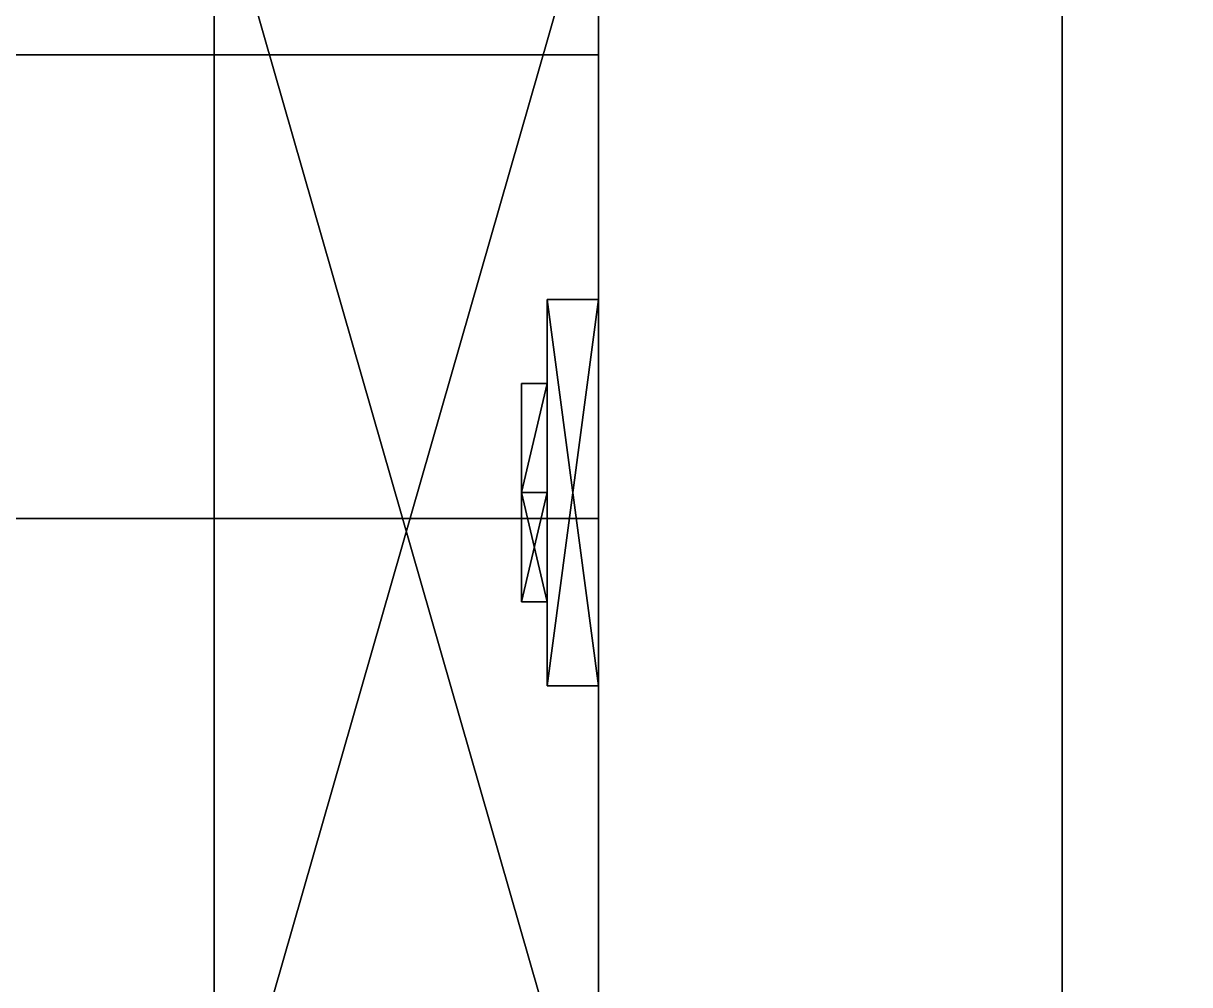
# Model space of a CAD drawing. Extents: x -100 to 4856, y -100 to 4830.
# Drawn here: x 3406.17 to 3451.46, y 523.9 to 561.22 of the extents above; entities that cross this region are included whole.
import ezdxf

# ---------------------------------------------------------------- set-up
doc = ezdxf.new("R2010")
doc.units = 0
for name, color, linetype in [('LAYER0', 7, 'CONTINUOUS'), ('LAYER1127', 253, 'CONTINUOUS'), ('LAYER1129', 253, 'CONTINUOUS'), ('LAYER1131', 253, 'CONTINUOUS'), ('LAYER1133', 253, 'CONTINUOUS'), ('LAYER1135', 253, 'CONTINUOUS'), ('LAYER833', 9, 'CONTINUOUS'), ('LAYER838', 7, 'CONTINUOUS'), ('LAYER842', 7, 'CONTINUOUS'), ('LAYER845', 7, 'CONTINUOUS'), ('LAYER853', 7, 'CONTINUOUS')]:
    doc.layers.add(name, color=color, linetype=linetype)

msp = doc.modelspace()

# ---------------------------------------------------------------- linework, layer by layer
at = {"layer": 'LAYER0', "invisible_edges": 1}
for points in [[(4856, 4830, -5), (-100, -100, -5), (-100, 4830, -5), (4856, 4830, -5)], [(-100, -100, -5), (4856, 4830, -5), (4856, -100, -5), (-100, -100, -5)], [(4856, -100), (-100, 4830), (-100, -100), (4856, -100)], [(-100, 4830), (4856, -100), (4856, 4830), (-100, 4830)]]:
    msp.add_3dface(points, dxfattribs=at)
at = {"layer": 'LAYER1127'}
for points in [[(3428.5, 515.5, 176.2174), (3413.579, 567.5, 176.2174), (3428.5, 567.5, 176.2174), (3428.5, 515.5, 176.2174)], [(3413.579, 515.5, 176.2174), (3413.579, 567.5, 176.2174), (3428.5, 515.5, 176.2174), (3413.579, 515.5, 176.2174)], [(3428.5, 567.5, 189.7826), (3413.579, 515.5, 189.7826), (3428.5, 515.5, 189.7826), (3428.5, 567.5, 189.7826)], [(3413.579, 567.5, 189.7826), (3413.579, 515.5, 189.7826), (3428.5, 567.5, 189.7826), (3413.579, 567.5, 189.7826)], [(3413.579, 515.5, 176.2174), (3413.579, 567.5, 189.7826), (3413.579, 567.5, 176.2174), (3413.579, 515.5, 176.2174)], [(3413.579, 515.5, 189.7826), (3413.579, 567.5, 189.7826), (3413.579, 515.5, 176.2174), (3413.579, 515.5, 189.7826)], [(3428.5, 535.5, 209), (3428.5, 550.5, 209), (3426.51, 550.5, 209), (3428.5, 535.5, 209)], [(3426.51, 535.5, 209), (3428.5, 535.5, 209), (3426.51, 550.5, 209), (3426.51, 535.5, 209)], [(3428.5, 550.5, 157), (3428.5, 535.5, 157), (3426.51, 535.5, 157), (3428.5, 550.5, 157)], [(3426.51, 550.5, 157), (3428.5, 550.5, 157), (3426.51, 535.5, 157), (3426.51, 550.5, 157)], [(3426.51, 550.5, 209), (3428.5, 550.5, 209), (3428.5, 550.5, 157), (3426.51, 550.5, 209)], [(3426.51, 550.5, 157), (3426.51, 550.5, 209), (3428.5, 550.5, 157), (3426.51, 550.5, 157)], [(3426.51, 535.5, 209), (3426.51, 550.5, 209), (3426.51, 550.5, 157), (3426.51, 535.5, 209)], [(3426.51, 535.5, 157), (3426.51, 535.5, 209), (3426.51, 550.5, 157), (3426.51, 535.5, 157)], [(3426.51, 547.2426, 201.087), (3425.516, 543, 196.2909), (3425.516, 547.2426, 201.087), (3426.51, 547.2426, 201.087)], [(3426.51, 543, 196.2909), (3425.516, 543, 196.2909), (3426.51, 547.2426, 201.087), (3426.51, 543, 196.2909)], [(3426.51, 547.2426, 201.087), (3425.516, 543, 205.883), (3426.51, 543, 205.883), (3426.51, 547.2426, 201.087)], [(3425.516, 547.2426, 201.087), (3425.516, 543, 205.883), (3426.51, 547.2426, 201.087), (3425.516, 547.2426, 201.087)], [(3425.516, 547.2426, 201.087), (3425.516, 538.7574, 201.087), (3425.516, 543, 205.883), (3425.516, 547.2426, 201.087)], [(3425.516, 543, 196.2909), (3425.516, 538.7574, 201.087), (3425.516, 547.2426, 201.087), (3425.516, 543, 196.2909)], [(3426.51, 547.2426, 164.913), (3425.516, 543, 160.117), (3425.516, 547.2426, 164.913), (3426.51, 547.2426, 164.913)], [(3426.51, 543, 160.117), (3425.516, 543, 160.117), (3426.51, 547.2426, 164.913), (3426.51, 543, 160.117)], [(3426.51, 547.2426, 164.913), (3425.516, 543, 169.7091), (3426.51, 543, 169.7091), (3426.51, 547.2426, 164.913)], [(3425.516, 547.2426, 164.913), (3425.516, 543, 169.7091), (3426.51, 547.2426, 164.913), (3425.516, 547.2426, 164.913)], [(3425.516, 547.2426, 164.913), (3425.516, 538.7574, 164.913), (3425.516, 543, 169.7091), (3425.516, 547.2426, 164.913)], [(3425.516, 543, 160.117), (3425.516, 538.7574, 164.913), (3425.516, 547.2426, 164.913), (3425.516, 543, 160.117)], [(3426.51, 547.2426, 201.087), (3426.51, 543, 196.2909), (3426.51, 543, 205.883), (3426.51, 547.2426, 201.087)], [(3426.51, 547.2426, 164.913), (3426.51, 543, 160.117), (3426.51, 543, 169.7091), (3426.51, 547.2426, 164.913)], [(3426.51, 543, 196.2909), (3425.516, 538.7574, 201.087), (3425.516, 543, 196.2909), (3426.51, 543, 196.2909)], [(3426.51, 538.7574, 201.087), (3425.516, 538.7574, 201.087), (3426.51, 543, 196.2909), (3426.51, 538.7574, 201.087)], [(3426.51, 538.7574, 201.087), (3425.516, 543, 205.883), (3425.516, 538.7574, 201.087), (3426.51, 538.7574, 201.087)], [(3426.51, 543, 205.883), (3425.516, 543, 205.883), (3426.51, 538.7574, 201.087), (3426.51, 543, 205.883)], [(3426.51, 543, 160.117), (3425.516, 538.7574, 164.913), (3425.516, 543, 160.117), (3426.51, 543, 160.117)], [(3426.51, 538.7574, 164.913), (3425.516, 538.7574, 164.913), (3426.51, 543, 160.117), (3426.51, 538.7574, 164.913)], [(3426.51, 538.7574, 164.913), (3425.516, 543, 169.7091), (3425.516, 538.7574, 164.913), (3426.51, 538.7574, 164.913)], [(3426.51, 543, 169.7091), (3425.516, 543, 169.7091), (3426.51, 538.7574, 164.913), (3426.51, 543, 169.7091)], [(3426.51, 543, 196.2909), (3426.51, 538.7574, 201.087), (3426.51, 543, 205.883), (3426.51, 543, 196.2909)], [(3426.51, 543, 160.117), (3426.51, 538.7574, 164.913), (3426.51, 543, 169.7091), (3426.51, 543, 160.117)], [(3428.5, 535.5, 157), (3428.5, 535.5, 209), (3426.51, 535.5, 209), (3428.5, 535.5, 157)], [(3426.51, 535.5, 157), (3428.5, 535.5, 157), (3426.51, 535.5, 209), (3426.51, 535.5, 157)]]:
    msp.add_3dface(points, dxfattribs=at)
at = {"layer": 'LAYER1129'}
for points in [[(3428.5, 515.5, 739.7174), (3413.579, 567.5, 739.7174), (3428.5, 567.5, 739.7174), (3428.5, 515.5, 739.7174)], [(3413.579, 515.5, 739.7174), (3413.579, 567.5, 739.7174), (3428.5, 515.5, 739.7174), (3413.579, 515.5, 739.7174)], [(3428.5, 567.5, 753.2826), (3413.579, 515.5, 753.2826), (3428.5, 515.5, 753.2826), (3428.5, 567.5, 753.2826)], [(3413.579, 567.5, 753.2826), (3413.579, 515.5, 753.2826), (3428.5, 567.5, 753.2826), (3413.579, 567.5, 753.2826)], [(3413.579, 515.5, 739.7174), (3413.579, 567.5, 753.2826), (3413.579, 567.5, 739.7174), (3413.579, 515.5, 739.7174)], [(3413.579, 515.5, 753.2826), (3413.579, 567.5, 753.2826), (3413.579, 515.5, 739.7174), (3413.579, 515.5, 753.2826)], [(3428.5, 535.5, 772.5), (3428.5, 550.5, 772.5), (3426.51, 550.5, 772.5), (3428.5, 535.5, 772.5)], [(3426.51, 535.5, 772.5), (3428.5, 535.5, 772.5), (3426.51, 550.5, 772.5), (3426.51, 535.5, 772.5)], [(3428.5, 550.5, 720.5), (3428.5, 535.5, 720.5), (3426.51, 535.5, 720.5), (3428.5, 550.5, 720.5)], [(3426.51, 550.5, 720.5), (3428.5, 550.5, 720.5), (3426.51, 535.5, 720.5), (3426.51, 550.5, 720.5)], [(3426.51, 550.5, 772.5), (3428.5, 550.5, 772.5), (3428.5, 550.5, 720.5), (3426.51, 550.5, 772.5)], [(3426.51, 550.5, 720.5), (3426.51, 550.5, 772.5), (3428.5, 550.5, 720.5), (3426.51, 550.5, 720.5)], [(3426.51, 535.5, 772.5), (3426.51, 550.5, 772.5), (3426.51, 550.5, 720.5), (3426.51, 535.5, 772.5)], [(3426.51, 535.5, 720.5), (3426.51, 535.5, 772.5), (3426.51, 550.5, 720.5), (3426.51, 535.5, 720.5)], [(3426.51, 547.2426, 764.587), (3425.516, 543, 759.791), (3425.516, 547.2426, 764.587), (3426.51, 547.2426, 764.587)], [(3426.51, 543, 759.791), (3425.516, 543, 759.791), (3426.51, 547.2426, 764.587), (3426.51, 543, 759.791)], [(3426.51, 547.2426, 764.587), (3425.516, 543, 769.383), (3426.51, 543, 769.383), (3426.51, 547.2426, 764.587)], [(3425.516, 547.2426, 764.587), (3425.516, 543, 769.383), (3426.51, 547.2426, 764.587), (3425.516, 547.2426, 764.587)], [(3425.516, 547.2426, 764.587), (3425.516, 538.7574, 764.587), (3425.516, 543, 769.383), (3425.516, 547.2426, 764.587)], [(3425.516, 543, 759.791), (3425.516, 538.7574, 764.587), (3425.516, 547.2426, 764.587), (3425.516, 543, 759.791)], [(3426.51, 547.2426, 728.413), (3425.516, 543, 723.617), (3425.516, 547.2426, 728.413), (3426.51, 547.2426, 728.413)], [(3426.51, 543, 723.617), (3425.516, 543, 723.617), (3426.51, 547.2426, 728.413), (3426.51, 543, 723.617)], [(3426.51, 547.2426, 728.413), (3425.516, 543, 733.209), (3426.51, 543, 733.209), (3426.51, 547.2426, 728.413)], [(3425.516, 547.2426, 728.413), (3425.516, 543, 733.209), (3426.51, 547.2426, 728.413), (3425.516, 547.2426, 728.413)], [(3425.516, 547.2426, 728.413), (3425.516, 538.7574, 728.413), (3425.516, 543, 733.209), (3425.516, 547.2426, 728.413)], [(3425.516, 543, 723.617), (3425.516, 538.7574, 728.413), (3425.516, 547.2426, 728.413), (3425.516, 543, 723.617)], [(3426.51, 547.2426, 764.587), (3426.51, 543, 759.791), (3426.51, 543, 769.383), (3426.51, 547.2426, 764.587)], [(3426.51, 547.2426, 728.413), (3426.51, 543, 723.617), (3426.51, 543, 733.209), (3426.51, 547.2426, 728.413)], [(3426.51, 543, 759.791), (3425.516, 538.7574, 764.587), (3425.516, 543, 759.791), (3426.51, 543, 759.791)], [(3426.51, 538.7574, 764.587), (3425.516, 538.7574, 764.587), (3426.51, 543, 759.791), (3426.51, 538.7574, 764.587)], [(3426.51, 538.7574, 764.587), (3425.516, 543, 769.383), (3425.516, 538.7574, 764.587), (3426.51, 538.7574, 764.587)], [(3426.51, 543, 769.383), (3425.516, 543, 769.383), (3426.51, 538.7574, 764.587), (3426.51, 543, 769.383)], [(3426.51, 543, 723.617), (3425.516, 538.7574, 728.413), (3425.516, 543, 723.617), (3426.51, 543, 723.617)], [(3426.51, 538.7574, 728.413), (3425.516, 538.7574, 728.413), (3426.51, 543, 723.617), (3426.51, 538.7574, 728.413)], [(3426.51, 538.7574, 728.413), (3425.516, 543, 733.209), (3425.516, 538.7574, 728.413), (3426.51, 538.7574, 728.413)], [(3426.51, 543, 733.209), (3425.516, 543, 733.209), (3426.51, 538.7574, 728.413), (3426.51, 543, 733.209)], [(3426.51, 543, 759.791), (3426.51, 538.7574, 764.587), (3426.51, 543, 769.383), (3426.51, 543, 759.791)], [(3426.51, 543, 723.617), (3426.51, 538.7574, 728.413), (3426.51, 543, 733.209), (3426.51, 543, 723.617)], [(3428.5, 535.5, 720.5), (3428.5, 535.5, 772.5), (3426.51, 535.5, 772.5), (3428.5, 535.5, 720.5)], [(3426.51, 535.5, 720.5), (3428.5, 535.5, 720.5), (3426.51, 535.5, 772.5), (3426.51, 535.5, 720.5)]]:
    msp.add_3dface(points, dxfattribs=at)
at = {"layer": 'LAYER1131'}
for points in [[(3428.5, 515.5, 1303.217), (3413.579, 567.5, 1303.217), (3428.5, 567.5, 1303.217), (3428.5, 515.5, 1303.217)], [(3413.579, 515.5, 1303.217), (3413.579, 567.5, 1303.217), (3428.5, 515.5, 1303.217), (3413.579, 515.5, 1303.217)], [(3428.5, 567.5, 1316.783), (3413.579, 515.5, 1316.783), (3428.5, 515.5, 1316.783), (3428.5, 567.5, 1316.783)], [(3413.579, 567.5, 1316.783), (3413.579, 515.5, 1316.783), (3428.5, 567.5, 1316.783), (3413.579, 567.5, 1316.783)], [(3413.579, 515.5, 1303.217), (3413.579, 567.5, 1316.783), (3413.579, 567.5, 1303.217), (3413.579, 515.5, 1303.217)], [(3413.579, 515.5, 1316.783), (3413.579, 567.5, 1316.783), (3413.579, 515.5, 1303.217), (3413.579, 515.5, 1316.783)], [(3428.5, 535.5, 1336), (3428.5, 550.5, 1336), (3426.51, 550.5, 1336), (3428.5, 535.5, 1336)], [(3426.51, 535.5, 1336), (3428.5, 535.5, 1336), (3426.51, 550.5, 1336), (3426.51, 535.5, 1336)], [(3428.5, 550.5, 1284), (3428.5, 535.5, 1284), (3426.51, 535.5, 1284), (3428.5, 550.5, 1284)], [(3426.51, 550.5, 1284), (3428.5, 550.5, 1284), (3426.51, 535.5, 1284), (3426.51, 550.5, 1284)], [(3426.51, 550.5, 1336), (3428.5, 550.5, 1336), (3428.5, 550.5, 1284), (3426.51, 550.5, 1336)], [(3426.51, 550.5, 1284), (3426.51, 550.5, 1336), (3428.5, 550.5, 1284), (3426.51, 550.5, 1284)], [(3426.51, 535.5, 1336), (3426.51, 550.5, 1336), (3426.51, 550.5, 1284), (3426.51, 535.5, 1336)], [(3426.51, 535.5, 1284), (3426.51, 535.5, 1336), (3426.51, 550.5, 1284), (3426.51, 535.5, 1284)], [(3426.51, 547.2426, 1328.087), (3425.516, 543, 1323.291), (3425.516, 547.2426, 1328.087), (3426.51, 547.2426, 1328.087)], [(3426.51, 543, 1323.291), (3425.516, 543, 1323.291), (3426.51, 547.2426, 1328.087), (3426.51, 543, 1323.291)], [(3426.51, 547.2426, 1328.087), (3425.516, 543, 1332.883), (3426.51, 543, 1332.883), (3426.51, 547.2426, 1328.087)], [(3425.516, 547.2426, 1328.087), (3425.516, 543, 1332.883), (3426.51, 547.2426, 1328.087), (3425.516, 547.2426, 1328.087)], [(3425.516, 547.2426, 1328.087), (3425.516, 538.7574, 1328.087), (3425.516, 543, 1332.883), (3425.516, 547.2426, 1328.087)], [(3425.516, 543, 1323.291), (3425.516, 538.7574, 1328.087), (3425.516, 547.2426, 1328.087), (3425.516, 543, 1323.291)], [(3426.51, 547.2426, 1291.913), (3425.516, 543, 1287.117), (3425.516, 547.2426, 1291.913), (3426.51, 547.2426, 1291.913)], [(3426.51, 543, 1287.117), (3425.516, 543, 1287.117), (3426.51, 547.2426, 1291.913), (3426.51, 543, 1287.117)], [(3426.51, 547.2426, 1291.913), (3425.516, 543, 1296.709), (3426.51, 543, 1296.709), (3426.51, 547.2426, 1291.913)], [(3425.516, 547.2426, 1291.913), (3425.516, 543, 1296.709), (3426.51, 547.2426, 1291.913), (3425.516, 547.2426, 1291.913)], [(3425.516, 547.2426, 1291.913), (3425.516, 538.7574, 1291.913), (3425.516, 543, 1296.709), (3425.516, 547.2426, 1291.913)], [(3425.516, 543, 1287.117), (3425.516, 538.7574, 1291.913), (3425.516, 547.2426, 1291.913), (3425.516, 543, 1287.117)], [(3426.51, 547.2426, 1328.087), (3426.51, 543, 1323.291), (3426.51, 543, 1332.883), (3426.51, 547.2426, 1328.087)], [(3426.51, 547.2426, 1291.913), (3426.51, 543, 1287.117), (3426.51, 543, 1296.709), (3426.51, 547.2426, 1291.913)], [(3426.51, 543, 1323.291), (3425.516, 538.7574, 1328.087), (3425.516, 543, 1323.291), (3426.51, 543, 1323.291)], [(3426.51, 538.7574, 1328.087), (3425.516, 538.7574, 1328.087), (3426.51, 543, 1323.291), (3426.51, 538.7574, 1328.087)], [(3426.51, 538.7574, 1328.087), (3425.516, 543, 1332.883), (3425.516, 538.7574, 1328.087), (3426.51, 538.7574, 1328.087)], [(3426.51, 543, 1332.883), (3425.516, 543, 1332.883), (3426.51, 538.7574, 1328.087), (3426.51, 543, 1332.883)], [(3426.51, 543, 1287.117), (3425.516, 538.7574, 1291.913), (3425.516, 543, 1287.117), (3426.51, 543, 1287.117)], [(3426.51, 538.7574, 1291.913), (3425.516, 538.7574, 1291.913), (3426.51, 543, 1287.117), (3426.51, 538.7574, 1291.913)], [(3426.51, 538.7574, 1291.913), (3425.516, 543, 1296.709), (3425.516, 538.7574, 1291.913), (3426.51, 538.7574, 1291.913)], [(3426.51, 543, 1296.709), (3425.516, 543, 1296.709), (3426.51, 538.7574, 1291.913), (3426.51, 543, 1296.709)], [(3426.51, 543, 1323.291), (3426.51, 538.7574, 1328.087), (3426.51, 543, 1332.883), (3426.51, 543, 1323.291)], [(3426.51, 543, 1287.117), (3426.51, 538.7574, 1291.913), (3426.51, 543, 1296.709), (3426.51, 543, 1287.117)], [(3428.5, 535.5, 1284), (3428.5, 535.5, 1336), (3426.51, 535.5, 1336), (3428.5, 535.5, 1284)], [(3426.51, 535.5, 1284), (3428.5, 535.5, 1284), (3426.51, 535.5, 1336), (3426.51, 535.5, 1284)]]:
    msp.add_3dface(points, dxfattribs=at)
at = {"layer": 'LAYER1133'}
for points in [[(3428.5, 515.5, 1866.717), (3413.579, 567.5, 1866.717), (3428.5, 567.5, 1866.717), (3428.5, 515.5, 1866.717)], [(3413.579, 515.5, 1866.717), (3413.579, 567.5, 1866.717), (3428.5, 515.5, 1866.717), (3413.579, 515.5, 1866.717)], [(3428.5, 567.5, 1880.283), (3413.579, 515.5, 1880.283), (3428.5, 515.5, 1880.283), (3428.5, 567.5, 1880.283)], [(3413.579, 567.5, 1880.283), (3413.579, 515.5, 1880.283), (3428.5, 567.5, 1880.283), (3413.579, 567.5, 1880.283)], [(3413.579, 515.5, 1866.717), (3413.579, 567.5, 1880.283), (3413.579, 567.5, 1866.717), (3413.579, 515.5, 1866.717)], [(3413.579, 515.5, 1880.283), (3413.579, 567.5, 1880.283), (3413.579, 515.5, 1866.717), (3413.579, 515.5, 1880.283)], [(3428.5, 535.5, 1899.5), (3428.5, 550.5, 1899.5), (3426.51, 550.5, 1899.5), (3428.5, 535.5, 1899.5)], [(3426.51, 535.5, 1899.5), (3428.5, 535.5, 1899.5), (3426.51, 550.5, 1899.5), (3426.51, 535.5, 1899.5)], [(3428.5, 550.5, 1847.5), (3428.5, 535.5, 1847.5), (3426.51, 535.5, 1847.5), (3428.5, 550.5, 1847.5)], [(3426.51, 550.5, 1847.5), (3428.5, 550.5, 1847.5), (3426.51, 535.5, 1847.5), (3426.51, 550.5, 1847.5)], [(3426.51, 550.5, 1899.5), (3428.5, 550.5, 1899.5), (3428.5, 550.5, 1847.5), (3426.51, 550.5, 1899.5)], [(3426.51, 550.5, 1847.5), (3426.51, 550.5, 1899.5), (3428.5, 550.5, 1847.5), (3426.51, 550.5, 1847.5)], [(3426.51, 535.5, 1899.5), (3426.51, 550.5, 1899.5), (3426.51, 550.5, 1847.5), (3426.51, 535.5, 1899.5)], [(3426.51, 535.5, 1847.5), (3426.51, 535.5, 1899.5), (3426.51, 550.5, 1847.5), (3426.51, 535.5, 1847.5)], [(3426.51, 547.2426, 1891.587), (3425.516, 543, 1886.791), (3425.516, 547.2426, 1891.587), (3426.51, 547.2426, 1891.587)], [(3426.51, 543, 1886.791), (3425.516, 543, 1886.791), (3426.51, 547.2426, 1891.587), (3426.51, 543, 1886.791)], [(3426.51, 547.2426, 1891.587), (3425.516, 543, 1896.383), (3426.51, 543, 1896.383), (3426.51, 547.2426, 1891.587)], [(3425.516, 547.2426, 1891.587), (3425.516, 543, 1896.383), (3426.51, 547.2426, 1891.587), (3425.516, 547.2426, 1891.587)], [(3425.516, 547.2426, 1891.587), (3425.516, 538.7574, 1891.587), (3425.516, 543, 1896.383), (3425.516, 547.2426, 1891.587)], [(3425.516, 543, 1886.791), (3425.516, 538.7574, 1891.587), (3425.516, 547.2426, 1891.587), (3425.516, 543, 1886.791)], [(3426.51, 547.2426, 1855.413), (3425.516, 543, 1850.617), (3425.516, 547.2426, 1855.413), (3426.51, 547.2426, 1855.413)], [(3426.51, 543, 1850.617), (3425.516, 543, 1850.617), (3426.51, 547.2426, 1855.413), (3426.51, 543, 1850.617)], [(3426.51, 547.2426, 1855.413), (3425.516, 543, 1860.209), (3426.51, 543, 1860.209), (3426.51, 547.2426, 1855.413)], [(3425.516, 547.2426, 1855.413), (3425.516, 543, 1860.209), (3426.51, 547.2426, 1855.413), (3425.516, 547.2426, 1855.413)], [(3425.516, 547.2426, 1855.413), (3425.516, 538.7574, 1855.413), (3425.516, 543, 1860.209), (3425.516, 547.2426, 1855.413)], [(3425.516, 543, 1850.617), (3425.516, 538.7574, 1855.413), (3425.516, 547.2426, 1855.413), (3425.516, 543, 1850.617)], [(3426.51, 547.2426, 1891.587), (3426.51, 543, 1886.791), (3426.51, 543, 1896.383), (3426.51, 547.2426, 1891.587)], [(3426.51, 547.2426, 1855.413), (3426.51, 543, 1850.617), (3426.51, 543, 1860.209), (3426.51, 547.2426, 1855.413)], [(3426.51, 543, 1886.791), (3425.516, 538.7574, 1891.587), (3425.516, 543, 1886.791), (3426.51, 543, 1886.791)], [(3426.51, 538.7574, 1891.587), (3425.516, 538.7574, 1891.587), (3426.51, 543, 1886.791), (3426.51, 538.7574, 1891.587)], [(3426.51, 538.7574, 1891.587), (3425.516, 543, 1896.383), (3425.516, 538.7574, 1891.587), (3426.51, 538.7574, 1891.587)], [(3426.51, 543, 1896.383), (3425.516, 543, 1896.383), (3426.51, 538.7574, 1891.587), (3426.51, 543, 1896.383)], [(3426.51, 543, 1850.617), (3425.516, 538.7574, 1855.413), (3425.516, 543, 1850.617), (3426.51, 543, 1850.617)], [(3426.51, 538.7574, 1855.413), (3425.516, 538.7574, 1855.413), (3426.51, 543, 1850.617), (3426.51, 538.7574, 1855.413)], [(3426.51, 538.7574, 1855.413), (3425.516, 543, 1860.209), (3425.516, 538.7574, 1855.413), (3426.51, 538.7574, 1855.413)], [(3426.51, 543, 1860.209), (3425.516, 543, 1860.209), (3426.51, 538.7574, 1855.413), (3426.51, 543, 1860.209)], [(3426.51, 543, 1886.791), (3426.51, 538.7574, 1891.587), (3426.51, 543, 1896.383), (3426.51, 543, 1886.791)], [(3426.51, 543, 1850.617), (3426.51, 538.7574, 1855.413), (3426.51, 543, 1860.209), (3426.51, 543, 1850.617)], [(3428.5, 535.5, 1847.5), (3428.5, 535.5, 1899.5), (3426.51, 535.5, 1899.5), (3428.5, 535.5, 1847.5)], [(3426.51, 535.5, 1847.5), (3428.5, 535.5, 1847.5), (3426.51, 535.5, 1899.5), (3426.51, 535.5, 1847.5)]]:
    msp.add_3dface(points, dxfattribs=at)
at = {"layer": 'LAYER1135'}
for points in [[(3428.5, 515.5, 2430.217), (3413.579, 567.5, 2430.217), (3428.5, 567.5, 2430.217), (3428.5, 515.5, 2430.217)], [(3413.579, 515.5, 2430.217), (3413.579, 567.5, 2430.217), (3428.5, 515.5, 2430.217), (3413.579, 515.5, 2430.217)], [(3428.5, 567.5, 2443.783), (3413.579, 515.5, 2443.783), (3428.5, 515.5, 2443.783), (3428.5, 567.5, 2443.783)], [(3413.579, 567.5, 2443.783), (3413.579, 515.5, 2443.783), (3428.5, 567.5, 2443.783), (3413.579, 567.5, 2443.783)], [(3413.579, 515.5, 2430.217), (3413.579, 567.5, 2443.783), (3413.579, 567.5, 2430.217), (3413.579, 515.5, 2430.217)], [(3413.579, 515.5, 2443.783), (3413.579, 567.5, 2443.783), (3413.579, 515.5, 2430.217), (3413.579, 515.5, 2443.783)], [(3428.5, 535.5, 2463), (3428.5, 550.5, 2463), (3426.51, 550.5, 2463), (3428.5, 535.5, 2463)], [(3426.51, 535.5, 2463), (3428.5, 535.5, 2463), (3426.51, 550.5, 2463), (3426.51, 535.5, 2463)], [(3428.5, 550.5, 2411), (3428.5, 535.5, 2411), (3426.51, 535.5, 2411), (3428.5, 550.5, 2411)], [(3426.51, 550.5, 2411), (3428.5, 550.5, 2411), (3426.51, 535.5, 2411), (3426.51, 550.5, 2411)], [(3426.51, 550.5, 2463), (3428.5, 550.5, 2463), (3428.5, 550.5, 2411), (3426.51, 550.5, 2463)], [(3426.51, 550.5, 2411), (3426.51, 550.5, 2463), (3428.5, 550.5, 2411), (3426.51, 550.5, 2411)], [(3426.51, 535.5, 2463), (3426.51, 550.5, 2463), (3426.51, 550.5, 2411), (3426.51, 535.5, 2463)], [(3426.51, 535.5, 2411), (3426.51, 535.5, 2463), (3426.51, 550.5, 2411), (3426.51, 535.5, 2411)], [(3426.51, 547.2426, 2455.087), (3425.516, 543, 2450.291), (3425.516, 547.2426, 2455.087), (3426.51, 547.2426, 2455.087)], [(3426.51, 543, 2450.291), (3425.516, 543, 2450.291), (3426.51, 547.2426, 2455.087), (3426.51, 543, 2450.291)], [(3426.51, 547.2426, 2455.087), (3425.516, 543, 2459.883), (3426.51, 543, 2459.883), (3426.51, 547.2426, 2455.087)], [(3425.516, 547.2426, 2455.087), (3425.516, 543, 2459.883), (3426.51, 547.2426, 2455.087), (3425.516, 547.2426, 2455.087)], [(3425.516, 547.2426, 2455.087), (3425.516, 538.7574, 2455.087), (3425.516, 543, 2459.883), (3425.516, 547.2426, 2455.087)], [(3425.516, 543, 2450.291), (3425.516, 538.7574, 2455.087), (3425.516, 547.2426, 2455.087), (3425.516, 543, 2450.291)], [(3426.51, 547.2426, 2418.913), (3425.516, 543, 2414.117), (3425.516, 547.2426, 2418.913), (3426.51, 547.2426, 2418.913)], [(3426.51, 543, 2414.117), (3425.516, 543, 2414.117), (3426.51, 547.2426, 2418.913), (3426.51, 543, 2414.117)], [(3426.51, 547.2426, 2418.913), (3425.516, 543, 2423.709), (3426.51, 543, 2423.709), (3426.51, 547.2426, 2418.913)], [(3425.516, 547.2426, 2418.913), (3425.516, 543, 2423.709), (3426.51, 547.2426, 2418.913), (3425.516, 547.2426, 2418.913)], [(3425.516, 547.2426, 2418.913), (3425.516, 538.7574, 2418.913), (3425.516, 543, 2423.709), (3425.516, 547.2426, 2418.913)], [(3425.516, 543, 2414.117), (3425.516, 538.7574, 2418.913), (3425.516, 547.2426, 2418.913), (3425.516, 543, 2414.117)], [(3426.51, 547.2426, 2455.087), (3426.51, 543, 2450.291), (3426.51, 543, 2459.883), (3426.51, 547.2426, 2455.087)], [(3426.51, 547.2426, 2418.913), (3426.51, 543, 2414.117), (3426.51, 543, 2423.709), (3426.51, 547.2426, 2418.913)], [(3426.51, 543, 2450.291), (3425.516, 538.7574, 2455.087), (3425.516, 543, 2450.291), (3426.51, 543, 2450.291)], [(3426.51, 538.7574, 2455.087), (3425.516, 538.7574, 2455.087), (3426.51, 543, 2450.291), (3426.51, 538.7574, 2455.087)], [(3426.51, 538.7574, 2455.087), (3425.516, 543, 2459.883), (3425.516, 538.7574, 2455.087), (3426.51, 538.7574, 2455.087)], [(3426.51, 543, 2459.883), (3425.516, 543, 2459.883), (3426.51, 538.7574, 2455.087), (3426.51, 543, 2459.883)], [(3426.51, 543, 2414.117), (3425.516, 538.7574, 2418.913), (3425.516, 543, 2414.117), (3426.51, 543, 2414.117)], [(3426.51, 538.7574, 2418.913), (3425.516, 538.7574, 2418.913), (3426.51, 543, 2414.117), (3426.51, 538.7574, 2418.913)], [(3426.51, 538.7574, 2418.913), (3425.516, 543, 2423.709), (3425.516, 538.7574, 2418.913), (3426.51, 538.7574, 2418.913)], [(3426.51, 543, 2423.709), (3425.516, 543, 2423.709), (3426.51, 538.7574, 2418.913), (3426.51, 543, 2423.709)], [(3426.51, 543, 2450.291), (3426.51, 538.7574, 2455.087), (3426.51, 543, 2459.883), (3426.51, 543, 2450.291)], [(3426.51, 543, 2414.117), (3426.51, 538.7574, 2418.913), (3426.51, 543, 2423.709), (3426.51, 543, 2414.117)], [(3428.5, 535.5, 2411), (3428.5, 535.5, 2463), (3426.51, 535.5, 2463), (3428.5, 535.5, 2411)], [(3426.51, 535.5, 2411), (3428.5, 535.5, 2411), (3426.51, 535.5, 2463), (3426.51, 535.5, 2411)]]:
    msp.add_3dface(points, dxfattribs=at)
at = {"layer": 'LAYER833', "invisible_edges": 1}
for points in [[(3446.5, 500, 2645), (3446.5, 600), (3446.5, 500), (3446.5, 500, 2645)], [(3446.5, 600), (3446.5, 500, 2645), (3446.5, 600, 2645), (3446.5, 600)], [(3464.5, 500), (3446.5, 600), (3464.5, 600), (3464.5, 500)], [(3446.5, 600), (3464.5, 500), (3446.5, 500), (3446.5, 600)], [(3446.5, 500, 2645), (3464.5, 600, 2645), (3446.5, 600, 2645), (3446.5, 500, 2645)], [(3464.5, 600, 2645), (3446.5, 500, 2645), (3464.5, 500, 2645), (3464.5, 600, 2645)]]:
    msp.add_3dface(points, dxfattribs=at)
at = {"layer": 'LAYER838', "invisible_edges": 1}
for points in [[(3428.5, 20, 2540), (3428.5, 580), (3428.5, 20), (3428.5, 20, 2540)], [(3428.5, 580), (3428.5, 20, 2540), (3428.5, 580, 2540), (3428.5, 580)], [(3446.5, 20), (3428.5, 580), (3446.5, 580), (3446.5, 20)], [(3428.5, 580), (3446.5, 20), (3428.5, 20), (3428.5, 580)], [(3428.5, 20, 2540), (3446.5, 580, 2540), (3428.5, 580, 2540), (3428.5, 20, 2540)], [(3446.5, 580, 2540), (3428.5, 20, 2540), (3446.5, 20, 2540), (3446.5, 580, 2540)], [(3446.5, 580, 2540), (3446.5, 20), (3446.5, 580), (3446.5, 580, 2540)], [(3446.5, 20), (3446.5, 580, 2540), (3446.5, 20, 2540), (3446.5, 20)]]:
    msp.add_3dface(points, dxfattribs=at)
at = {"layer": 'LAYER842', "invisible_edges": 1}
for points in [[(2644.5, 20, 80), (3428.5, 580, 80), (3428.5, 20, 80), (2644.5, 20, 80)], [(3428.5, 580, 80), (2644.5, 20, 80), (2644.5, 580, 80), (3428.5, 580, 80)], [(2644.5, 580, 98), (3428.5, 20, 98), (3428.5, 580, 98), (2644.5, 580, 98)], [(3428.5, 20, 98), (2644.5, 580, 98), (2644.5, 20, 98), (3428.5, 20, 98)], [(3428.5, 20, 98), (3428.5, 580, 80), (3428.5, 580, 98), (3428.5, 20, 98)], [(3428.5, 580, 80), (3428.5, 20, 98), (3428.5, 20, 80), (3428.5, 580, 80)]]:
    msp.add_3dface(points, dxfattribs=at)
at = {"layer": 'LAYER845', "invisible_edges": 1}
for points in [[(2644.5, 560), (3428.5, 542), (2644.5, 542), (2644.5, 560)], [(3428.5, 542), (2644.5, 560), (3428.5, 560), (3428.5, 542)], [(3428.5, 560, 80), (2644.5, 542, 80), (3428.5, 542, 80), (3428.5, 560, 80)], [(2644.5, 542, 80), (3428.5, 560, 80), (2644.5, 560, 80), (2644.5, 542, 80)], [(2644.5, 560), (3428.5, 560, 80), (3428.5, 560), (2644.5, 560)], [(3428.5, 560, 80), (2644.5, 560), (2644.5, 560, 80), (3428.5, 560, 80)], [(3428.5, 560, 80), (3428.5, 542), (3428.5, 560), (3428.5, 560, 80)], [(3428.5, 542), (3428.5, 560, 80), (3428.5, 542, 80), (3428.5, 542)], [(2644.5, 542, 80), (3428.5, 542), (3428.5, 542, 80), (2644.5, 542, 80)], [(3428.5, 542), (2644.5, 542, 80), (2644.5, 542), (3428.5, 542)]]:
    msp.add_3dface(points, dxfattribs=at)
at = {"layer": 'LAYER853', "invisible_edges": 1}
for points in [[(3428.5, 20, 2539), (2644.5, 580, 2539), (2644.5, 20, 2539), (3428.5, 20, 2539)], [(2644.5, 580, 2539), (3428.5, 20, 2539), (3428.5, 580, 2539), (2644.5, 580, 2539)], [(3428.5, 580, 2521), (2644.5, 20, 2521), (2644.5, 580, 2521), (3428.5, 580, 2521)], [(2644.5, 20, 2521), (3428.5, 580, 2521), (3428.5, 20, 2521), (2644.5, 20, 2521)], [(3428.5, 20, 2539), (3428.5, 580, 2521), (3428.5, 580, 2539), (3428.5, 20, 2539)], [(3428.5, 580, 2521), (3428.5, 20, 2539), (3428.5, 20, 2521), (3428.5, 580, 2521)]]:
    msp.add_3dface(points, dxfattribs=at)

doc.saveas('drawing.dxf')
